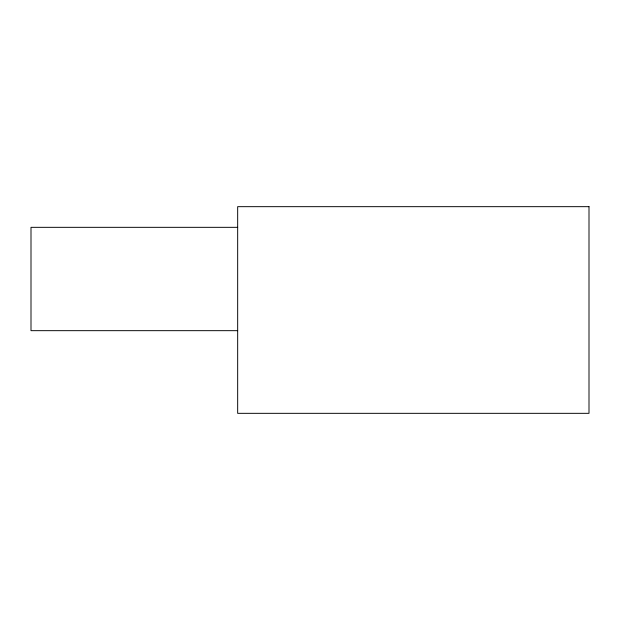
<?xml version="1.0" encoding="UTF-8"?>
<svg xmlns="http://www.w3.org/2000/svg" width="620" height="620" viewBox="0 0 620 620"><rect width="100%" height="100%" fill="white"/><g stroke="black" fill="none" stroke-linecap="round" stroke-linejoin="round"><path stroke-width="0.93" d="M237.669 227.331L31 227.331L31 330.669L237.669 330.669M589 206.669L237.669 206.669L237.669 413.331L589 413.331L589 206.669"/></g></svg>
